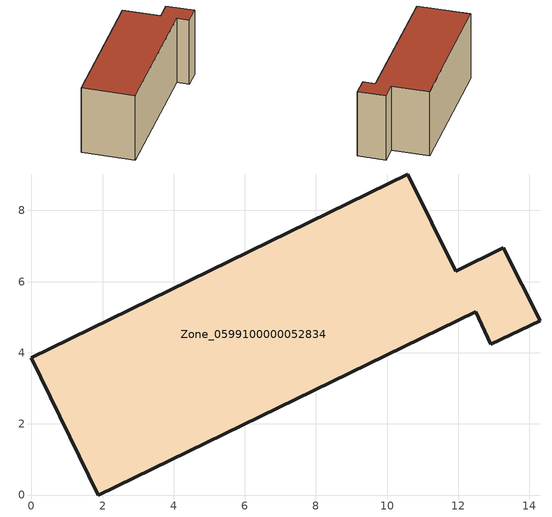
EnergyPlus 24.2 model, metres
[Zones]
Zone_0599100000052834
 floor ground (C_G): 1.88,0 0,3.87 10.58,9.03 11.93,6.29 13.27,6.95 14.3,4.9 12.92,4.24 12.49,5.16 z0
 wall outside (C_F): 12.92,4.24 14.3,4.9 13.27,6.95 11.93,6.29 10.58,9.03 0,3.87 1.88,0 12.49,5.16 12.92,4.24 z0:5.8
 roof outside (C_R): 1.88,0 12.49,5.16 12.92,4.24 14.3,4.9 13.27,6.95 11.93,6.29 10.58,9.03 0,3.87 z5.8
[BUILDING]
Pand.0599100000052834: North Axis=0; Terrain=City; Loads Convergence Tolerance Value=0.04; Temperature Convergence Tolerance Value=0.4; Solar Distribution=FullExterior; Maximum Number of Warmup Days=25; Minimum Number of Warmup Days=1
[Site:Location]
Rotterdam.The.Hague.AP_ZH_NLD Design_Conditions: Latitude=51.96; Longitude=4.45; Time Zone=1; Elevation=-4.5
[SITE:GROUNDTEMPERATURE:BUILDINGSURFACE]
18, 18, 18, 18, 18, 18, 18, 18, 18, 18, 18, 18
[MATERIAL] Thermal Absorptance=0.9; Solar Absorptance=0.7; Visible Absorptance=0.7
Name | Roughness | Thickness | Conductivity | Density | Specific Heat
G.TI.1946-1964 | MediumSmooth | 0.15 | 1 | 540 | 1210
F.TI.1946-1964 | Rough | 0.3 | 0.857143 | 1920 | 840
R.TI.1946-1964 | MediumRough | 0.2 | 0.277778 | 1500 | 1000
[CONSTRUCTION]
C_G: G.TI.1946-1964
C_F: F.TI.1946-1964
C_R: R.TI.1946-1964
[ZONE]
Zone_0599100000052834: Type=1; Multiplier=1; Ceiling Height=Autocalculate; Volume=Autocalculate; Floor Area=autocalculate; Part of Total Floor Area=Yes
[ZONEINFILTRATION:DESIGNFLOWRATE]
Infil_Zone_0599100000052834: Zone or ZoneList or Space or SpaceList=Zone_0599100000052834; Schedule=AlwaysOn; Design Flow Rate Calculation Method=Flow/Area; Flow Rate per Floor Area=0.003; Constant Term Coefficient=1; Temperature Term Coefficient=0; Velocity Term Coefficient=0; Velocity Squared Term Coefficient=0
[HVACTEMPLATE:ZONE:IDEALLOADSAIRSYSTEM]
Zone_0599100000052834: Maximum Heating Supply Air Temperature=50; Minimum Cooling Supply Air Temperature=13; Maximum Heating Supply Air Humidity Ratio=0.0156; Minimum Cooling Supply Air Humidity Ratio=0.0077; Heating Limit=NoLimit; Cooling Limit=NoLimit; Dehumidification Control Type=ConstantSensibleHeatRatio; Cooling Sensible Heat Ratio=0.7; Dehumidification Setpoint=60; Humidification Control Type=None; Humidification Setpoint=30; Outdoor Air Method=None; Outdoor Air Flow Rate per Person=0.00944; Outdoor Air Flow Rate per Zone Floor Area=0; Outdoor Air Flow Rate per Zone=0; Demand Controlled Ventilation Type=None; Outdoor Air Economizer Type=NoEconomizer; Heat Recovery Type=None; Sensible Heat Recovery Effectiveness=0.7; Latent Heat Recovery Effectiveness=0.65
[ZONECONTROL:THERMOSTAT]
ThermostatControl_Zone_0599100000052834: Zone or ZoneList=Zone_0599100000052834; Control Type Schedule=DualSetpointControlType; Control 1=Thermostat_Zone_0599100000052834; Temperature Difference Between Cutout And Setpoint=0
[THERMOSTATSETPOINT:DUALSETPOINT]
Thermostat_Zone_0599100000052834: Heating Setpoint Temperature Schedule=HeatingSetpoint_Zone_0599100000052834; Cooling Setpoint Temperature Schedule=CoolingSetpoint_Zone_0599100000052834
[SCHEDULE:COMPACT]
HeatingSetpoint_Zone_0599100000052834: Through: 12/31, For: AllDays, Until: 24:00, 21
CoolingSetpoint_Zone_0599100000052834: Through: 12/31, For: AllDays, Until: 24:00, 24
DualSetpointControlType: Through: 12/31, For: AllDays, Until: 24:00, 4
AlwaysOn: Through: 12/31, For: AllDays, Until: 24:00, 1
